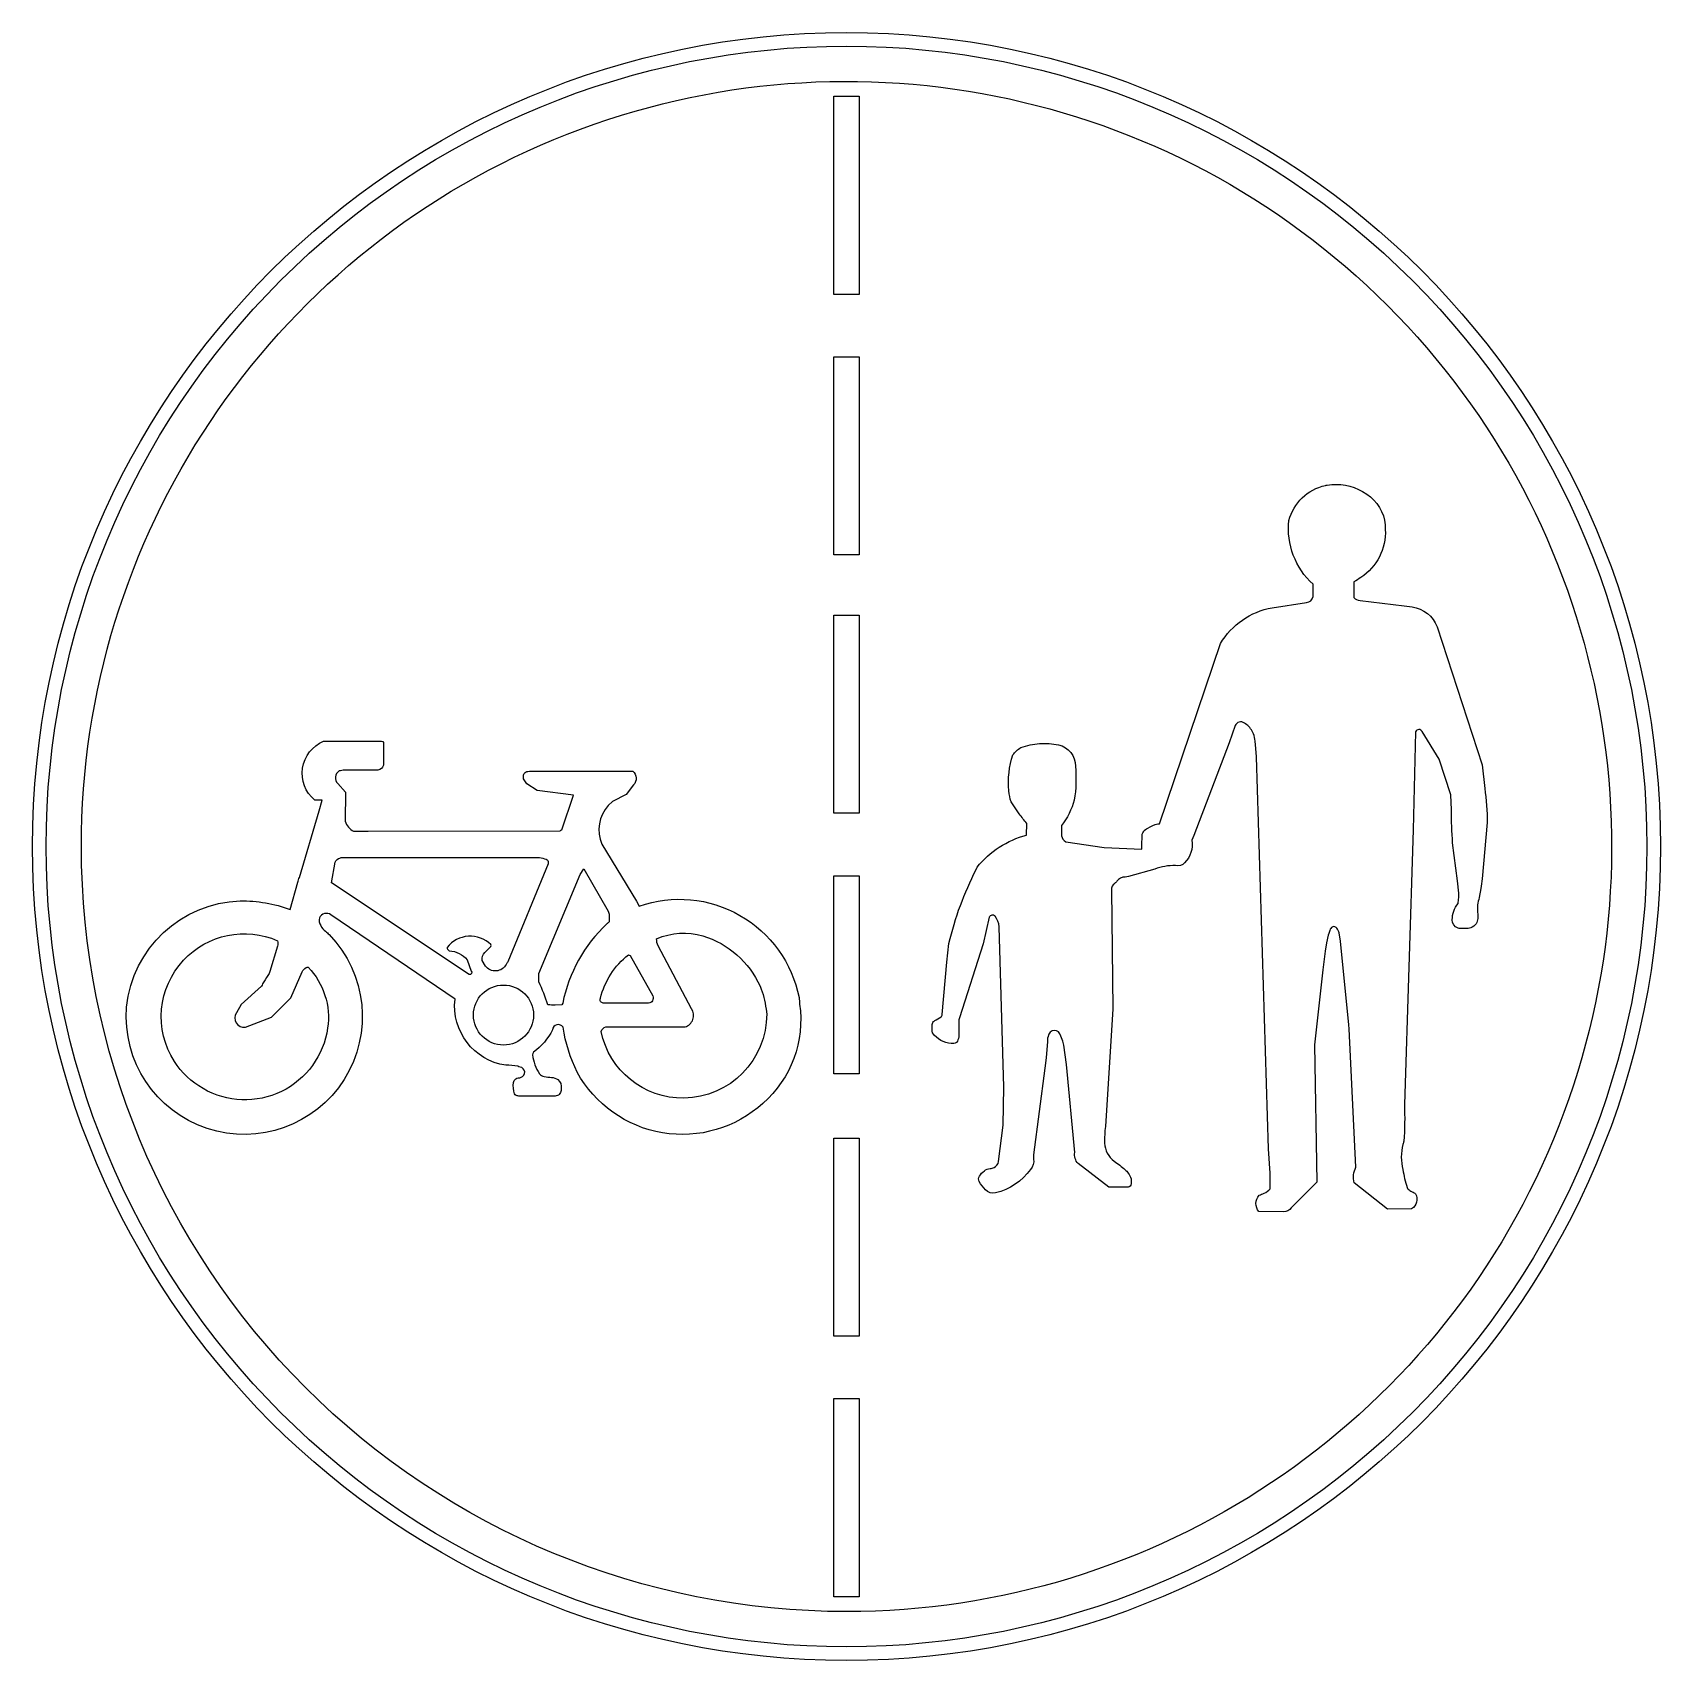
# Model space of a CAD drawing. Extents: x 656 to 1956, y 2 to 602.
# Drawn here: x 1356 to 1956, y 2 to 602 of the extents above; entities that cross this region are included whole.
import ezdxf

# ---------------------------------------------------------------- set-up
doc = ezdxf.new("R2010")
doc.units = 0
doc.header["$MEASUREMENT"] = 0

msp = doc.modelspace()

# ---------------------------------------------------------------- linework, layer by layer
at = {"color": 7}
msp.add_lwpolyline([(1656.426, 1.962, -1), (1656.426, 601.962, -1)], format="xyb", close=True, dxfattribs=at)
for points in [[(1656.426, 6.962, -0.414214), (1361.426, 301.962, -0.414214), (1656.426, 596.962, -0.414214), (1951.43, 301.962, -0.414214)], [(1656.426, 19.962, -0.414214), (1374.426, 301.962, -0.668179), (1855.83, 501.366, -0.668179)], [(1714.21, 199.194), (1714.39, 213.267), (1712.72, 272.406, 0.143935), (1711.17, 276.228, 0.592622), (1709.06, 275.883), (1706.76, 266.14), (1698.076, 238.819, 0.14608), (1697.827, 237.252), (1697.779, 233.012, -0.147145), (1697.465, 230.689, -0.3729), (1695.955, 229.371, -0.225), (1688.905, 232.361, -0.272637), (1688.026, 234.444), (1688.018, 235.943, -0.175365), (1688.476, 237.443, -0.0985007), (1689.44, 238.112), (1691.274, 239.163, 0.331256), (1691.694, 239.994), (1693.404, 259.367), (1694.179, 266.244, -0.0592212), (1704.2, 293.489), (1704.58, 294.339, -0.158557), (1722.79, 306.185), (1722.92, 310.475, -0.0226185), (1720.09, 313.999), (1717.07, 318.402, -0.0518523), (1716.28, 322.463, -0.101026), (1717.73, 335.77, -0.0934828), (1720.71, 338.435, -0.134509), (1734.58, 339.438, -0.353554), (1740.78, 331.538, -0.0639064), (1740.4, 319.023, -0.0917), (1735.66, 309.643), (1735.63, 305.928, 0.1954), (1737.24, 303.701), (1751.38, 301.638), (1765.22, 301.017), (1765.34, 302.937), (1765.37, 305.383, -0.337781), (1767.51, 308.697, -0.0887862), (1771.23, 310.321, 0.0803243), (1771.79, 310.369), (1794.26, 376.76, -0.217653), (1813.3, 389.952), (1825.92, 391.948, 0.350242), (1828.42, 394.051), (1828.39, 398.654, -0.241009), (1819.5, 422.116, -0.281276), (1832.93, 435.031, -0.0074436), (1833.56, 435.128, -0.176866), (1846.66, 432.768, -0.217771), (1854.78, 422.183, -0.0353877), (1855.02, 418.792, -0.260594), (1846.02, 401.053, 0.0112983), (1843.47, 399.533), (1843.39, 393.773, 0.215498), (1845.7, 392.618), (1861.93, 390.659), (1864.87, 390.249, -0.282096), (1874.09, 382.94), (1890.66, 332.035), (1891.69, 323.38, -0.0264528), (1892.61, 310.78), (1890.72, 290.007), (1890.41, 287.348), (1890.26, 286.436), (1889.67, 283.126, 0.10888), (1889.02, 277.66, -0.182759), (1888.46, 273.409, -0.136173), (1886.53, 271.957, -0.0970185), (1882.56, 271.795, -0.0798362), (1881.82, 271.833, -0.332749), (1879.69, 274.938, -0.170805), (1881.86, 280.942, 0.0260029), (1882.07, 283.048), (1882.1, 284.712), (1881.62, 289.318), (1879.84, 303.271, -0.0195054), (1879.37, 315.422), (1879.15, 321.039), (1874.81, 334.136), (1868.64, 344.338, 0.64316), (1866.19, 344.224), (1865.31, 308.086), (1862.05, 206.808, -0.0302656), (1861.82, 193.329, -0.0330809), (1861.51, 192.174, 0.129613), (1861.52, 182.86, 0.0371715), (1863.02, 176.307, 0.170951), (1864.1, 175.142, 0.0087931), (1865.65, 174.319, -0.0529163), (1866.19, 173.976, -0.380605), (1864.72, 168.387), (1855.88, 168.32), (1843.54, 177.987, -0.184591), (1844.17, 183.757), (1841.73, 234.778), (1841.6, 236.229), (1838.55, 267.028), (1838, 270.085, 0.156821), (1837.12, 271.833, 0.591766), (1835, 271.786, 0.0936808), (1834.53, 271.06), (1834.18, 269.881), (1834.01, 269.239), (1833.34, 266.435), (1832.84, 263.375), (1831.93, 256.565), (1828.95, 228.855), (1829.77, 178.255), (1820.3, 168.73, -0.267604), (1817.6, 167.337), (1808.44, 167.384, -0.376357), (1808.51, 173.421, 0.0214724), (1810.34, 174.166, 0.109245), (1812.59, 175.838), (1812.57, 181.522), (1811.92, 190.578), (1807.55, 335.048), (1807.32, 338.091), (1807.05, 340.787, 0.0722623), (1806.41, 343.517, 0.0333871), (1805.95, 344.481, 0.138982), (1803.07, 347.405, 0.529571), (1799.74, 346.516), (1797.41, 340.221), (1784.5, 305.965), (1783.65, 304.312, -0.248706), (1781.03, 295.916, -0.324385), (1777.67, 294.97, 0.0929178), (1770.04, 293.604), (1760.37, 290.958), (1759.12, 290.7, 0.252413), (1756.1, 289.134, 0.0117766), (1755.28, 288.321, 0.315098), (1754.13, 285.962), (1754.53, 242.124), (1751.84, 198.812, 0.0324941), (1751.53, 192.651, 0.227063), (1755.1, 186.011, -0.0134996), (1759.11, 182.831, -0.0560458), (1760.23, 181.608, -0.263308), (1761.2, 177.118, -0.386302), (1759.82, 176.401), (1753.13, 176.363), (1741.77, 185.086, -0.216394), (1740.53, 189.183), (1737.52, 221.596), (1736.51, 228.707), (1736.13, 230.223, 0.0296272), (1735.16, 232.614, 0.0387162), (1735.02, 232.963, 0.410358), (1732.2, 234.004, 0.183245), (1731.03, 232.801, 0.0190259), (1730.92, 232.601, 0.0994883), (1730.47, 230.03), (1730, 224.041), (1729.56, 220.238), (1725.35, 188.353, 0.0205491), (1725.39, 186.776, -0.220294), (1724.28, 182.955, -0.182525), (1711.33, 174.319, -0.267855), (1707.64, 175.408, -0.0696574), (1705.37, 178.456, -0.270253), (1705.44, 180.433, -0.0980584), (1707.23, 182.392, -0.171347), (1709.36, 183.222, 0.0412922), (1710.81, 183.672, 0.219149), (1712.51, 185.802)], [(1512.139, 245.741), (1466.401, 276.782, 0.464604), (1462.162, 275.687, 0.232535), (1462.623, 272.794, 0.117011), (1464.415, 270.731, -0.0113564), (1465.754, 269.527, -1.54866), (1391.102, 242.797, -0.375712), (1432.922, 281.901, -0.097339), (1451.374, 278.686), (1454.243, 288.777, -0.0151752), (1454.767, 290.568), (1462.019, 315.137), (1463.146, 319.085), (1460.426, 319.069, -0.563662), (1463.689, 340.747), (1485.051, 340.771, -0.273298), (1485.77, 340.271), (1485.786, 331.886, -0.268535), (1483.716, 330.148), (1471.335, 330.114, 0.0386412), (1469.431, 329.804, 0.499668), (1468.944, 325.154), (1471.79, 321.997), (1471.649, 311.263, 0.197814), (1474.77, 307.591), (1477.804, 307.585, -0.0189911), (1479.251, 307.579), (1480.063, 307.579), (1550.854, 307.776, 0.0881501), (1551.506, 308.145), (1555.752, 320.845), (1542.402, 322.599), (1538.554, 325.028), (1537.411, 326.882, -0.0815285), (1537.337, 328.034, -0.165745), (1537.778, 329.048, -0.147172), (1538.975, 329.646, -0.0625919), (1541.624, 329.726), (1577.673, 329.687, -0.431013), (1577.927, 324.68), (1575.173, 321.11), (1570.199, 318.5), (1568.629, 317.081, 0.292791), (1566.231, 302.851), (1579.016, 281.864), (1580, 280.016, -0.45574), (1638.925, 246.265, -0.0093888), (1639.164, 243.908, -0.252575), (1625.628, 207.275, -0.484784), (1557.159, 218.805, -0.0757606), (1551.941, 235.317, 0.713087), (1548.031, 234.416, -0.122075), (1541.104, 226.122, 0.173107), (1540.754, 225.158, 0.131385), (1543.277, 218.233, 0.193704), (1545.038, 217.165, 0.0249172), (1547.705, 216.841, -0.136766), (1550.07, 216.033, -0.25243), (1551.314, 212.764, -0.0692408), (1551.009, 211.247, -0.202659), (1549.868, 210.179, -0.029116), (1549.004, 209.936), (1535.896, 209.91, -0.0636795), (1534.723, 210.223, -0.189261), (1534.117, 210.826, -0.133261), (1533.715, 214.938, -0.170738), (1534.504, 216.306, -0.142053), (1535.441, 216.655, 0.0902841), (1536.463, 216.903, 0.8201), (1536.144, 220.638, 0.0230902), (1535.257, 220.968, 0.0507591), (1530.866, 221.323, -0.405461)], [(1466.559, 288.617), (1467.955, 296.19, -0.11774), (1468.682, 297.198, -0.148207), (1470.794, 297.926, -0.0065309), (1471.797, 297.947), (1543.255, 297.853, -0.049421), (1545.691, 297.269, -0.333114), (1546.506, 296.059, -0.0259291), (1546.465, 295.573), (1531.583, 259.401, -0.015853), (1530.98, 258.498, -0.548239), (1523.348, 257.895), (1522.195, 259.923, -0.305185), (1523.155, 262.917), (1525.388, 265.142, 0.0878823), (1525.362, 265.857, 0.438599), (1509.208, 264.793, 0.135068), (1509.412, 264.066, 0.0927654), (1510.018, 263.475, -0.21998), (1516.65, 260.173), (1518.091, 256.003, -0.790509), (1517.403, 254.767)], [(1559.64, 293.7), (1568.547, 278.094, -0.025978), (1568.814, 277.346, -0.150418), (1568.892, 276.073, -0.0138258), (1568.892, 274.16, 0.0054034), (1568.099, 273.46, 0.158219), (1551.849, 244.161), (1551.453, 243.643), (1549.014, 243.522, -0.0120938), (1546.395, 243.574, 0.0322861), (1543.05, 252.066), (1543.05, 255.171), (1558.275, 291.598)], [(1567.674, 235.475), (1596.923, 235.458, 0.497363), (1599.352, 242.188), (1586.975, 265.346, -0.102123), (1586.445, 267.967, -0.170614), (1603.523, 269.045, -0.212926), (1624.545, 250.451, -0.0714278), (1626.761, 242.049, 0.0073495), (1626.883, 241.496, -0.0538148), (1627.005, 240.287, -0.410522), (1596.484, 209.188, -0.359479), (1565.992, 233.818, -0.195618)], [(1446.748, 267.24, -0.0718483), (1446.703, 265.242), (1443.854, 255.881, -0.0177203), (1443.61, 255.206, -0.0166877), (1441.646, 252.104, 0.0323031), (1440.823, 250.455), (1433.355, 243.671), (1431.611, 240.709, 0.665475), (1434.854, 235.389), (1444.548, 239.097), (1451.617, 246.126), (1455.785, 255.723, -0.151995), (1457.276, 257.311, -0.130909), (1458.024, 257.449, -0.233523), (1465.168, 235.063, -0.532233), (1419.265, 212.729, -0.122258), (1408.729, 222.754, -0.344365), (1412.102, 260.059, -0.318891)], [(1576.045, 262.094, -0.103143), (1576.655, 261.734), (1585.009, 246.876, -0.515033), (1583.438, 244.185), (1566.784, 244.266, -0.550543), (1565.741, 246.024, -0.165853)], [(1518.932, 239.849, -1), (1541.058, 239.849, -1)]]:
    msp.add_lwpolyline(points, format="xyb", close=True)
for points in [[(1651.706, 505.462), (1651.706, 578.462), (1661.146, 578.462), (1661.146, 505.462)], [(1651.706, 409.462), (1651.706, 482.462), (1661.146, 482.462), (1661.146, 409.462)], [(1651.706, 314.188), (1651.706, 387.188), (1661.146, 387.188), (1661.146, 314.188)], [(1651.706, 218.188), (1651.706, 291.188), (1661.146, 291.188), (1661.146, 218.188)], [(1651.706, 121.462), (1651.706, 194.462), (1661.146, 194.462), (1661.146, 121.462)], [(1651.706, 25.462), (1651.706, 98.462), (1661.146, 98.462), (1661.146, 25.462)]]:
    msp.add_lwpolyline(points, close=True)

doc.saveas('drawing.dxf')
